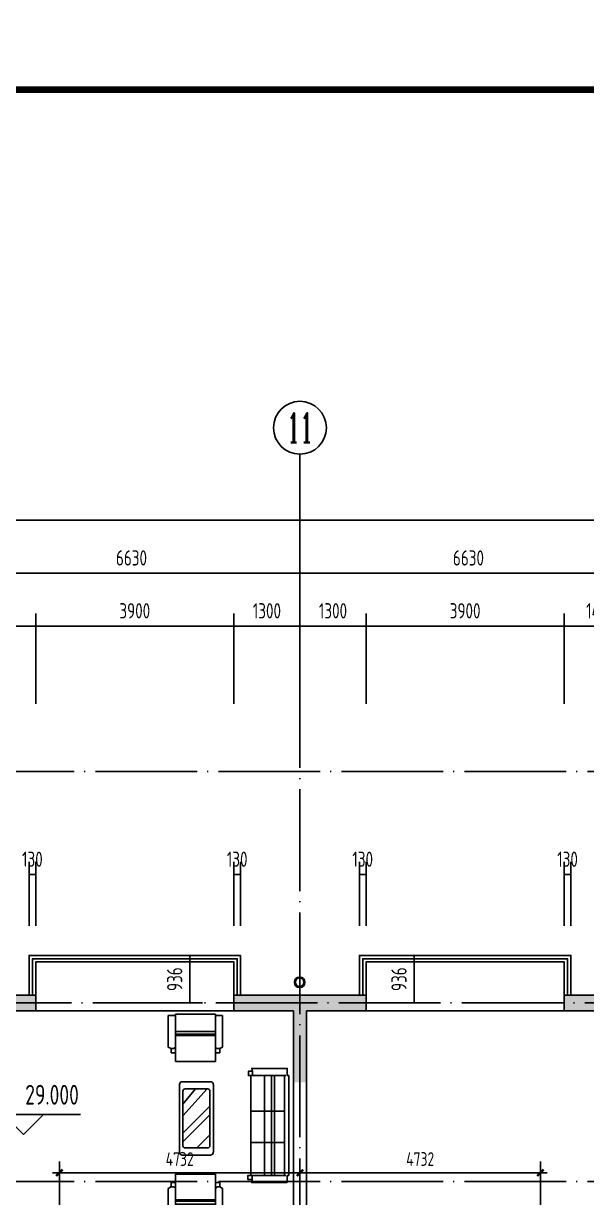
# Model space of a CAD drawing. Extents: x -726032 to 135930, y -151624 to 587044.
# Drawn here: x -367367 to -356288, y 477007 to 500099 of the extents above; entities that cross this region are included whole.
import ezdxf
from ezdxf.enums import TextEntityAlignment as Align

# ---------------------------------------------------------------- set-up
doc = ezdxf.new("R2010")
doc.units = 0
doc.header["$LTSCALE"] = 1000
doc.header["$MEASUREMENT"] = 0
doc.linetypes.add('DOTE', pattern=[2.42, 2, -0.2, 0.02, -0.2])
doc.layers.get('0').update_dxf_attribs({"linetype": 'CONTINUOUS'})
doc.layers.get('DEFPOINTS').update_dxf_attribs({"color": 1, "linetype": 'CONTINUOUS'})
for name, color, linetype in [('AXIS', 245, 'CONTINUOUS'), ('AXIS_TEXT', 7, 'CONTINUOUS'), ('COLUMN', 170, 'CONTINUOUS'), ('DOTE', 8, 'DOTE'), ('PUB_DIM', 245, 'CONTINUOUS'), ('PUB_TITLE', 1, 'CONTINUOUS'), ('WALL', 255, 'CONTINUOUS'), ('WINDOW', 155, 'CONTINUOUS'), ('家具', 252, 'CONTINUOUS'), ('雨水管', 20, 'CONTINUOUS')]:
    doc.layers.add(name, color=color, linetype=linetype)
doc.styles.add('COMPLEX', font='COMPLEX')
doc.styles.add('DIM_FONT', font='isocp.shx', dxfattribs={"width": 0.8})
doc.dimstyles.new('AXIS', dxfattribs={"dimtxt": 300, "dimasz": 1, "dimexe": 250, "dimexo": 300, "dimgap": 150, "dimtad": 1, "dimdec": 0, "dimzin": 0, "dimdsep": 46, "dimtxsty": 'DIM_FONT', "dimcen": 0.09, "dimse1": 1, "dimse2": 1, "dimclrt": 142, "dimadec": 0, "dimazin": 0, "dimtfac": 1, "dimtdec": 0, "dimtix": 1, "dimtmove": 2, "dimatfit": 3, "dimfxl": 1, "dimtolj": 1, "dimtzin": 0, "dimarcsym": 0})
doc.dimstyles.new('DIMA', dxfattribs={"dimtxt": 300, "dimasz": 1, "dimexe": 250, "dimexo": 300, "dimgap": 150, "dimtad": 1, "dimdec": 0, "dimzin": 0, "dimdsep": 46, "dimtxsty": 'DIM_FONT', "dimcen": 0.09, "dimse1": 1, "dimclrt": 142, "dimadec": 0, "dimazin": 0, "dimtfac": 1, "dimtdec": 0, "dimtix": 1, "dimtmove": 2, "dimatfit": 3, "dimfxl": 1, "dimtolj": 1, "dimtzin": 0, "dimarcsym": 0})
doc.dimstyles.new('DIMB', dxfattribs={"dimtxt": 300, "dimasz": 1, "dimexe": 250, "dimexo": 300, "dimgap": 150, "dimtad": 1, "dimdec": 0, "dimzin": 0, "dimdsep": 46, "dimtxsty": 'DIM_FONT', "dimcen": 0.09, "dimse2": 1, "dimclrt": 142, "dimadec": 0, "dimazin": 0, "dimtfac": 1, "dimtdec": 0, "dimtix": 1, "dimtmove": 2, "dimatfit": 3, "dimfxl": 1, "dimtolj": 1, "dimtzin": 0, "dimarcsym": 0})
doc.dimstyles.new('DIMN', dxfattribs={"dimtxt": 300, "dimasz": 1, "dimexe": 250, "dimexo": 300, "dimgap": 150, "dimtad": 1, "dimdec": 0, "dimzin": 0, "dimdsep": 46, "dimtxsty": 'DIM_FONT', "dimcen": 0.09, "dimclrt": 142, "dimadec": 0, "dimazin": 0, "dimtfac": 1, "dimtdec": 0, "dimtix": 1, "dimtmove": 2, "dimatfit": 3, "dimfxl": 1, "dimtolj": 1, "dimtzin": 0, "dimarcsym": 0})

# ---------------------------------------------------------------- blocks, each defined once
blk = doc.blocks.new('*D505')
at = {"layer": 'AXIS', "color": 0, "lineweight": -2, "transparency": 16777216}
for p, q in [((-384703, 487756), (-384703, 490577)), ((-316024, 487756), (-316024, 490577)), ((-316025, 490327), (-384702, 490327))]:
    blk.add_line(p, q, dxfattribs=at)
at = {"layer": 'AXIS', "color": 0, "transparency": 16777216}
for points in [[(-384702, 490328), (-384702, 490327), (-384703, 490327)], [(-316025, 490328), (-316025, 490327), (-316024, 490327)]]:
    blk.add_solid(points, dxfattribs=at)
at = {"layer": 'DEFPOINTS', "color": 0, "transparency": 16777216}
for p in [(-384703, 490327), (-384703, 487456), (-316024, 487456)]:
    blk.add_point(p, dxfattribs=at)
at = {"layer": 'AXIS', "color": 142, "transparency": 16777216, "insert": (-350363, 490627), "char_height": 300, "attachment_point": 5, "style": 'DIM_FONT'}
blk.add_mtext('\\A1;68679', dxfattribs=at)
blk = doc.blocks.new('_DIMX')
blk.add_line((-150, 0), (150, 0))
at = {"const_width": 50}
blk.add_lwpolyline([(-70, -70), (70, 70)], dxfattribs=at)
blk = doc.blocks.new('*D585')
at = {"layer": 'DEFPOINTS', "color": 0, "transparency": 16777216}
for p in [(-357195, 477494), (-361927, 476484), (-357195, 476484)]:
    blk.add_point(p, dxfattribs=at)
at = {"layer": 'PUB_DIM', "color": 0, "lineweight": -2, "transparency": 16777216}
for p, q in [((-361927, 476754), (-361927, 477719)), ((-357195, 476754), (-357195, 477719)), ((-361926, 477494), (-357196, 477494))]:
    blk.add_line(p, q, dxfattribs=at)
at = {"layer": 'PUB_DIM', "color": 0, "lineweight": -2, "transparency": 16777216, "xscale": 0.9, "yscale": 0.9, "zscale": 0.9, "rotation": 180}
blk.add_blockref('_DIMX', (-361927, 477494), dxfattribs=at)
at = {"layer": 'PUB_DIM', "color": 0, "lineweight": -2, "transparency": 16777216, "xscale": 0.9, "yscale": 0.9, "zscale": 0.9}
blk.add_blockref('_DIMX', (-357195, 477494), dxfattribs=at)
at = {"layer": 'PUB_DIM', "color": 142, "transparency": 16777216, "insert": (-359561, 477764), "char_height": 270, "attachment_point": 5, "style": 'DIM_FONT'}
blk.add_mtext('\\A1;4732', dxfattribs=at)
blk = doc.blocks.new('*D594')
at = {"layer": 'DEFPOINTS', "color": 0, "transparency": 16777216}
for p in [(-366659, 477494), (-366659, 476484), (-361927, 476484)]:
    blk.add_point(p, dxfattribs=at)
at = {"layer": 'PUB_DIM', "color": 0, "lineweight": -2, "transparency": 16777216}
for p, q in [((-366659, 476754), (-366659, 477719)), ((-361927, 476754), (-361927, 477719)), ((-361928, 477494), (-366658, 477494))]:
    blk.add_line(p, q, dxfattribs=at)
at = {"layer": 'PUB_DIM', "color": 0, "lineweight": -2, "transparency": 16777216, "xscale": 0.9, "yscale": 0.9, "zscale": 0.9, "rotation": 180}
blk.add_blockref('_DIMX', (-366659, 477494), dxfattribs=at)
at = {"layer": 'PUB_DIM', "color": 0, "lineweight": -2, "transparency": 16777216, "xscale": 0.9, "yscale": 0.9, "zscale": 0.9}
blk.add_blockref('_DIMX', (-361927, 477494), dxfattribs=at)
at = {"layer": 'PUB_DIM', "color": 142, "transparency": 16777216, "insert": (-364293, 477764), "char_height": 270, "attachment_point": 5, "style": 'DIM_FONT'}
blk.add_mtext('\\A1;4732', dxfattribs=at)
blk = doc.blocks.new('A$C3D9F154E')
at = {"layer": '家具', "linetype": 'ByBlock'}
for p, q in [((1000, 3110), (1108, 3110)), ((1000, 2634), (1000, 3110)), ((1108, 3132), (1108, 2418)), ((1108, 3132), (1715, 3132)), ((1715, 2418), (1715, 3132)), ((1715, 3110), (1823, 3110)), ((1823, 3110), (1823, 2634)), ((1715, 2872), (1108, 2872)), ((1715, 2829), (1108, 2829)), ((1715, 2810), (1108, 2810)), ((1043, 2613), (1000, 2634)), ((1043, 2613), (1086, 2613)), ((1043, 2613), (1043, 2548)), ((1108, 2548), (1043, 2548)), ((1086, 2613), (1108, 2634)), ((1737, 2613), (1715, 2634)), ((1780, 2548), (1715, 2548)), ((1780, 2613), (1737, 2613)), ((1823, 2634), (1780, 2613)), ((1780, 2613), (1780, 2548)), ((1715, 2418), (1108, 2418)), ((1108, 0), (1108, 713)), ((1715, 713), (1108, 713)), ((1715, 713), (1715, 0)), ((1043, 519), (1043, 584)), ((1108, 584), (1043, 584)), ((1780, 584), (1715, 584)), ((1780, 519), (1780, 584)), ((1043, 519), (1000, 497)), ((1000, 497), (1000, 22)), ((1043, 519), (1086, 519)), ((1086, 519), (1108, 497)), ((1737, 519), (1715, 497)), ((1780, 519), (1737, 519)), ((1823, 497), (1780, 519)), ((1823, 22), (1823, 497)), ((1715, 322), (1108, 322)), ((1715, 303), (1108, 303)), ((1715, 259), (1108, 259)), ((1000, 22), (1108, 22)), ((1108, 0), (1715, 0)), ((1715, 22), (1823, 22))]:
    blk.add_line(p, q, dxfattribs=at)
at = {"layer": '家具'}
for p, q in [((611, 2203), (43, 2203)), ((65, 693), (65, 2203)), ((216, 2203), (216, 693)), ((259, 2203), (259, 693)), ((365, 2203), (365, 693)), ((546, 2268), (546, 2225)), ((546, 2225), (559, 2203)), ((1141, 2067), (1141, 1044)), ((1184, 2110), (1611, 2110)), ((1192, 1968), (1192, 1142)), ((1226, 2003), (1568, 2003)), ((1232, 2003), (1603, 1592)), ((1411, 2003), (1603, 1771)), ((1603, 1968), (1603, 1142)), ((1654, 2067), (1654, 1044)), ((575, 1666), (65, 1666)), ((1192, 1741), (1603, 1331)), ((1192, 1610), (1603, 1199)), ((1192, 1307), (1392, 1108)), ((575, 1190), (65, 1190)), ((1226, 1108), (1568, 1108)), ((1184, 1001), (1611, 1001)), ((618, 693), (43, 693)), ((553, 672), (559, 693)), ((553, 629), (553, 672))]:
    blk.add_line(p, q, dxfattribs=at)
blk.add_lwpolyline([(22, 585), (22, 693), (0, 693), (0, 2203), (22, 2203), (22, 2311), (559, 2311), (546, 2268), (611, 2268), (611, 2203), (575, 2203), (575, 693), (618, 693), (618, 629), (553, 629), (559, 585)], close=True, dxfattribs=at)
for centre, radius, start, end in [((1184, 2067), 42.8, 90, 180), ((1226, 1968), 34.2, 90, 180), ((1568, 1968), 34.2, 360, 90), ((1611, 2067), 42.8, 360, 90), ((1226, 1142), 34.2, 180, 270), ((1568, 1142), 34.2, 270, 360), ((1184, 1044), 42.8, 180, 270), ((1611, 1044), 42.8, 270, 360)]:
    blk.add_arc(centre, radius, start, end, dxfattribs=at)
blk = doc.blocks.new('_AXISO')
blk.add_circle((0, 0), 0.5)
at = {"layer": 'AXIS_TEXT', "style": 'COMPLEX', "width": 1.041667}
blk.add_attdef('A', text='', height=0.56, dxfattribs=at).set_placement((-0.25, -0.28), (0.25, -0.28), align=Align.FIT)
blk = doc.blocks.new('*D662')
at = {"layer": 'DEFPOINTS', "color": 0, "transparency": 16777216}
for p in [(-361927, 488247), (-361927, 486416), (-360627, 486416)]:
    blk.add_point(p, dxfattribs=at)
at = {"layer": 'PUB_DIM', "color": 0, "lineweight": -2, "transparency": 16777216}
for p, q in [((-361927, 486716), (-361927, 488497)), ((-360627, 486716), (-360627, 488497)), ((-360628, 488247), (-361926, 488247))]:
    blk.add_line(p, q, dxfattribs=at)
at = {"layer": 'PUB_DIM', "color": 0, "transparency": 16777216}
for points in [[(-361926, 488248), (-361926, 488247), (-361927, 488247)], [(-360628, 488248), (-360628, 488247), (-360627, 488247)]]:
    blk.add_solid(points, dxfattribs=at)
at = {"layer": 'PUB_DIM', "color": 142, "transparency": 16777216, "insert": (-361277, 488547), "char_height": 300, "attachment_point": 5, "style": 'DIM_FONT'}
blk.add_mtext('\\A1;1300', dxfattribs=at)
blk = doc.blocks.new('*D663')
at = {"layer": 'DEFPOINTS', "color": 0, "transparency": 16777216}
for p in [(-359024, 481770), (-359678, 480834), (-359024, 480834)]:
    blk.add_point(p, dxfattribs=at)
at = {"layer": 'PUB_DIM', "color": 0, "lineweight": -2, "transparency": 16777216}
for p, q in [((-359324, 481770), (-359928, 481770)), ((-359678, 481769), (-359678, 480835)), ((-359324, 480834), (-359928, 480834))]:
    blk.add_line(p, q, dxfattribs=at)
at = {"layer": 'PUB_DIM', "color": 0, "transparency": 16777216}
for points in [[(-359678, 481769), (-359678, 481769), (-359678, 481770)], [(-359678, 480835), (-359678, 480835), (-359678, 480834)]]:
    blk.add_solid(points, dxfattribs=at)
at = {"layer": 'PUB_DIM', "color": 142, "transparency": 16777216, "insert": (-359978, 481302), "char_height": 300, "attachment_point": 5, "rotation": 90, "style": 'DIM_FONT'}
blk.add_mtext('\\A1;936', dxfattribs=at)
blk = doc.blocks.new('*D3215')
at = {"layer": 'AXIS', "color": 0, "lineweight": -2, "transparency": 16777216}
blk.add_line((-355298, 489287), (-361926, 489287), dxfattribs=at)
at = {"layer": 'AXIS', "color": 0, "transparency": 16777216}
for points in [[(-361926, 489288), (-361926, 489287), (-361927, 489287)], [(-355298, 489288), (-355298, 489287), (-355297, 489287)]]:
    blk.add_solid(points, dxfattribs=at)
at = {"layer": 'DEFPOINTS', "color": 0, "transparency": 16777216}
for p in [(-361927, 489287), (-361927, 487456), (-355297, 487456)]:
    blk.add_point(p, dxfattribs=at)
at = {"layer": 'AXIS', "color": 142, "transparency": 16777216, "insert": (-358612, 489587), "char_height": 300, "attachment_point": 5, "style": 'DIM_FONT'}
blk.add_mtext('\\A1;6630', dxfattribs=at)
blk = doc.blocks.new('*D664')
at = {"layer": 'DEFPOINTS', "color": 0, "transparency": 16777216}
for p in [(-364919, 481770), (-364919, 480834), (-364092, 480834)]:
    blk.add_point(p, dxfattribs=at)
at = {"layer": 'PUB_DIM', "color": 0, "lineweight": -2, "transparency": 16777216}
for p, q in [((-364619, 481770), (-363842, 481770)), ((-364092, 481769), (-364092, 480835)), ((-364619, 480834), (-363842, 480834))]:
    blk.add_line(p, q, dxfattribs=at)
at = {"layer": 'PUB_DIM', "color": 0, "transparency": 16777216}
for points in [[(-364092, 481769), (-364092, 481769), (-364092, 481770)], [(-364092, 480835), (-364092, 480835), (-364092, 480834)]]:
    blk.add_solid(points, dxfattribs=at)
at = {"layer": 'PUB_DIM', "color": 142, "transparency": 16777216, "insert": (-364392, 481302), "char_height": 300, "attachment_point": 5, "rotation": 90, "style": 'DIM_FONT'}
blk.add_mtext('\\A1;936', dxfattribs=at)
blk = doc.blocks.new('*D666')
at = {"layer": 'DEFPOINTS', "color": 0, "transparency": 16777216}
for p in [(-367127, 483361), (-367257, 482054), (-367127, 482054)]:
    blk.add_point(p, dxfattribs=at)
at = {"layer": 'PUB_DIM', "color": 0, "lineweight": -2, "transparency": 16777216}
for p, q in [((-367257, 482354), (-367257, 483611)), ((-367127, 482354), (-367127, 483611)), ((-367258, 483361), (-367259, 483361)), ((-367257, 483361), (-367127, 483361)), ((-367126, 483361), (-367125, 483361))]:
    blk.add_line(p, q, dxfattribs=at)
at = {"layer": 'PUB_DIM', "color": 0, "transparency": 16777216}
for points in [[(-367258, 483362), (-367258, 483361), (-367257, 483361)], [(-367126, 483362), (-367126, 483361), (-367127, 483361)]]:
    blk.add_solid(points, dxfattribs=at)
at = {"layer": 'PUB_DIM', "color": 142, "transparency": 16777216, "insert": (-367192, 483661), "char_height": 300, "attachment_point": 5, "style": 'DIM_FONT'}
blk.add_mtext('\\A1;130', dxfattribs=at)
blk = doc.blocks.new('*D3605')
at = {"layer": 'DEFPOINTS', "color": 0, "transparency": 16777216}
for p in [(-368557, 488247), (-368557, 486416), (-367127, 486416)]:
    blk.add_point(p, dxfattribs=at)
at = {"layer": 'PUB_DIM', "color": 0, "lineweight": -2, "transparency": 16777216}
for p, q in [((-367127, 486716), (-367127, 488497)), ((-367128, 488247), (-368556, 488247))]:
    blk.add_line(p, q, dxfattribs=at)
at = {"layer": 'PUB_DIM', "color": 0, "transparency": 16777216}
for points in [[(-368556, 488248), (-368556, 488247), (-368557, 488247)], [(-367128, 488248), (-367128, 488247), (-367127, 488247)]]:
    blk.add_solid(points, dxfattribs=at)
at = {"layer": 'PUB_DIM', "color": 142, "transparency": 16777216, "insert": (-367842, 488547), "char_height": 300, "attachment_point": 5, "style": 'DIM_FONT'}
blk.add_mtext('\\A1;1430', dxfattribs=at)
blk = doc.blocks.new('*D3216')
at = {"layer": 'AXIS', "color": 0, "lineweight": -2, "transparency": 16777216}
blk.add_line((-361928, 489287), (-368556, 489287), dxfattribs=at)
at = {"layer": 'AXIS', "color": 0, "transparency": 16777216}
for points in [[(-368556, 489288), (-368556, 489287), (-368557, 489287)], [(-361928, 489288), (-361928, 489287), (-361927, 489287)]]:
    blk.add_solid(points, dxfattribs=at)
at = {"layer": 'DEFPOINTS', "color": 0, "transparency": 16777216}
for p in [(-368557, 489287), (-368557, 487456), (-361927, 487456)]:
    blk.add_point(p, dxfattribs=at)
at = {"layer": 'AXIS', "color": 142, "transparency": 16777216, "insert": (-365242, 489587), "char_height": 300, "attachment_point": 5, "style": 'DIM_FONT'}
blk.add_mtext('\\A1;6630', dxfattribs=at)
blk = doc.blocks.new('*D667')
at = {"layer": 'DEFPOINTS', "color": 0, "transparency": 16777216}
for p in [(-367127, 488247), (-367127, 486416), (-363227, 486416)]:
    blk.add_point(p, dxfattribs=at)
at = {"layer": 'PUB_DIM', "color": 0, "lineweight": -2, "transparency": 16777216}
for p, q in [((-367127, 486716), (-367127, 488497)), ((-363227, 486716), (-363227, 488497)), ((-363228, 488247), (-367126, 488247))]:
    blk.add_line(p, q, dxfattribs=at)
at = {"layer": 'PUB_DIM', "color": 0, "transparency": 16777216}
for points in [[(-367126, 488248), (-367126, 488247), (-367127, 488247)], [(-363228, 488248), (-363228, 488247), (-363227, 488247)]]:
    blk.add_solid(points, dxfattribs=at)
at = {"layer": 'PUB_DIM', "color": 142, "transparency": 16777216, "insert": (-365177, 488547), "char_height": 300, "attachment_point": 5, "style": 'DIM_FONT'}
blk.add_mtext('\\A1;3900', dxfattribs=at)
blk = doc.blocks.new('*D668')
at = {"layer": 'DEFPOINTS', "color": 0, "transparency": 16777216}
for p in [(-363227, 483361), (-363227, 482054), (-363097, 482054)]:
    blk.add_point(p, dxfattribs=at)
at = {"layer": 'PUB_DIM', "color": 0, "lineweight": -2, "transparency": 16777216}
for p, q in [((-363227, 482354), (-363227, 483611)), ((-363097, 482354), (-363097, 483611)), ((-363228, 483361), (-363229, 483361)), ((-363097, 483361), (-363227, 483361)), ((-363096, 483361), (-363095, 483361))]:
    blk.add_line(p, q, dxfattribs=at)
at = {"layer": 'PUB_DIM', "color": 0, "transparency": 16777216}
for points in [[(-363228, 483362), (-363228, 483361), (-363227, 483361)], [(-363096, 483362), (-363096, 483361), (-363097, 483361)]]:
    blk.add_solid(points, dxfattribs=at)
at = {"layer": 'PUB_DIM', "color": 142, "transparency": 16777216, "insert": (-363162, 483661), "char_height": 300, "attachment_point": 5, "style": 'DIM_FONT'}
blk.add_mtext('\\A1;130', dxfattribs=at)
blk = doc.blocks.new('*D669')
at = {"layer": 'DEFPOINTS', "color": 0, "transparency": 16777216}
for p in [(-363227, 488247), (-363227, 486416), (-361927, 486416)]:
    blk.add_point(p, dxfattribs=at)
at = {"layer": 'PUB_DIM', "color": 0, "lineweight": -2, "transparency": 16777216}
for p, q in [((-363227, 486716), (-363227, 488497)), ((-361927, 486716), (-361927, 488497)), ((-361928, 488247), (-363226, 488247))]:
    blk.add_line(p, q, dxfattribs=at)
at = {"layer": 'PUB_DIM', "color": 0, "transparency": 16777216}
for points in [[(-363226, 488248), (-363226, 488247), (-363227, 488247)], [(-361928, 488248), (-361928, 488247), (-361927, 488247)]]:
    blk.add_solid(points, dxfattribs=at)
at = {"layer": 'PUB_DIM', "color": 142, "transparency": 16777216, "insert": (-362577, 488547), "char_height": 300, "attachment_point": 5, "style": 'DIM_FONT'}
blk.add_mtext('\\A1;1300', dxfattribs=at)
blk = doc.blocks.new('*D677')
at = {"layer": 'DEFPOINTS', "color": 0, "transparency": 16777216}
for p in [(-356727, 483361), (-356727, 482054), (-356597, 482054)]:
    blk.add_point(p, dxfattribs=at)
at = {"layer": 'PUB_DIM', "color": 0, "lineweight": -2, "transparency": 16777216}
for p, q in [((-356727, 482354), (-356727, 483611)), ((-356597, 482354), (-356597, 483611)), ((-356728, 483361), (-356729, 483361)), ((-356597, 483361), (-356727, 483361)), ((-356596, 483361), (-356595, 483361))]:
    blk.add_line(p, q, dxfattribs=at)
at = {"layer": 'PUB_DIM', "color": 0, "transparency": 16777216}
for points in [[(-356728, 483362), (-356728, 483361), (-356727, 483361)], [(-356596, 483362), (-356596, 483361), (-356597, 483361)]]:
    blk.add_solid(points, dxfattribs=at)
at = {"layer": 'PUB_DIM', "color": 142, "transparency": 16777216, "insert": (-356662, 483661), "char_height": 300, "attachment_point": 5, "style": 'DIM_FONT'}
blk.add_mtext('\\A1;130', dxfattribs=at)
blk = doc.blocks.new('*D678')
at = {"layer": 'DEFPOINTS', "color": 0, "transparency": 16777216}
for p in [(-360627, 483361), (-360757, 482054), (-360627, 482054)]:
    blk.add_point(p, dxfattribs=at)
at = {"layer": 'PUB_DIM', "color": 0, "lineweight": -2, "transparency": 16777216}
for p, q in [((-360757, 482354), (-360757, 483611)), ((-360627, 482354), (-360627, 483611)), ((-360758, 483361), (-360759, 483361)), ((-360757, 483361), (-360627, 483361)), ((-360626, 483361), (-360625, 483361))]:
    blk.add_line(p, q, dxfattribs=at)
at = {"layer": 'PUB_DIM', "color": 0, "transparency": 16777216}
for points in [[(-360758, 483362), (-360758, 483361), (-360757, 483361)], [(-360626, 483362), (-360626, 483361), (-360627, 483361)]]:
    blk.add_solid(points, dxfattribs=at)
at = {"layer": 'PUB_DIM', "color": 142, "transparency": 16777216, "insert": (-360692, 483661), "char_height": 300, "attachment_point": 5, "style": 'DIM_FONT'}
blk.add_mtext('\\A1;130', dxfattribs=at)
blk = doc.blocks.new('*D679')
at = {"layer": 'DEFPOINTS', "color": 0, "transparency": 16777216}
for p in [(-360627, 488247), (-360627, 486416), (-356727, 486416)]:
    blk.add_point(p, dxfattribs=at)
at = {"layer": 'PUB_DIM', "color": 0, "lineweight": -2, "transparency": 16777216}
for p, q in [((-360627, 486716), (-360627, 488497)), ((-356727, 486716), (-356727, 488497)), ((-356728, 488247), (-360626, 488247))]:
    blk.add_line(p, q, dxfattribs=at)
at = {"layer": 'PUB_DIM', "color": 0, "transparency": 16777216}
for points in [[(-360626, 488248), (-360626, 488247), (-360627, 488247)], [(-356728, 488248), (-356728, 488247), (-356727, 488247)]]:
    blk.add_solid(points, dxfattribs=at)
at = {"layer": 'PUB_DIM', "color": 142, "transparency": 16777216, "insert": (-358677, 488547), "char_height": 300, "attachment_point": 5, "style": 'DIM_FONT'}
blk.add_mtext('\\A1;3900', dxfattribs=at)
blk = doc.blocks.new('*D1901')
at = {"layer": 'DEFPOINTS', "color": 0, "transparency": 16777216}
for p in [(-356727, 488247), (-356727, 486416), (-355297, 486416)]:
    blk.add_point(p, dxfattribs=at)
at = {"layer": 'PUB_DIM', "color": 0, "lineweight": -2, "transparency": 16777216}
for p, q in [((-356727, 486716), (-356727, 488497)), ((-355298, 488247), (-356726, 488247))]:
    blk.add_line(p, q, dxfattribs=at)
at = {"layer": 'PUB_DIM', "color": 0, "transparency": 16777216}
for points in [[(-356726, 488248), (-356726, 488247), (-356727, 488247)], [(-355298, 488248), (-355298, 488247), (-355297, 488247)]]:
    blk.add_solid(points, dxfattribs=at)
at = {"layer": 'PUB_DIM', "color": 142, "transparency": 16777216, "insert": (-356012, 488547), "char_height": 300, "attachment_point": 5, "style": 'DIM_FONT'}
blk.add_mtext('\\A1;1430', dxfattribs=at)

msp = doc.modelspace()

# ---------------------------------------------------------------- linework, layer by layer
at = {"layer": 'AXIS'}
msp.add_line((-361926.9, 491627.3), (-361926.9, 487455.9), dxfattribs=at)
at = {"layer": 'COLUMN'}
for points in [[(-369414.9, 480990), (-369414.9, 480678), (-367126.9, 480990), (-367126.9, 480678)], [(-363226.9, 480990), (-363226.9, 480678), (-360626.9, 480990), (-360626.9, 480678)], [(-356726.9, 480990), (-356726.9, 480678), (-354438.9, 480990), (-354438.9, 480678)], [(-362056.9, 480678), (-362056.9, 479274), (-361796.9, 480678), (-361796.9, 479274)]]:
    msp.add_solid(points, dxfattribs=at)
at = {"layer": 'DOTE'}
for p, q in [((-361926.9, 487455.9), (-361926.9, 459611.9)), ((-385312.2, 485384), (-315680.4, 485384)), ((-385364.2, 480834), (-315680.4, 480834)), ((-385312.2, 477324), (-315680.4, 477324))]:
    msp.add_line(p, q, dxfattribs=at)
at = {"layer": 'PUB_DIM'}
for p, q in [((-367363.6, 478248.9), (-367753.6, 478638.9)), ((-366247, 478638.9), (-367753.6, 478638.9)), ((-366973.6, 478638.9), (-367363.6, 478248.9))]:
    msp.add_line(p, q, dxfattribs=at)
at = {"layer": 'PUB_TITLE'}
for points, const_width in [([(-398815.4, 445498.4), (-302225.4, 445498.4), (-302225.4, 500098.4), (-398815.4, 500098.4)], 0.234), ([(-396215.4, 446798.4), (-303525.4, 446798.4), (-303525.4, 498798.4), (-396215.4, 498798.4)], 130)]:
    msp.add_lwpolyline(points, close=True, dxfattribs=dict(at, const_width=const_width))
at = {"layer": 'WALL'}
for p, q in [((-367126.9, 480990), (-368400.9, 480990)), ((-367126.9, 480678), (-367126.9, 480990)), ((-360626.9, 480990), (-363226.9, 480990)), ((-363226.9, 480990), (-363226.9, 480678)), ((-360626.9, 480678), (-360626.9, 480990)), ((-356726.9, 480678), (-356726.9, 480990)), ((-355452.9, 480990), (-356726.9, 480990)), ((-367126.9, 480678), (-369414.9, 480678)), ((-362056.9, 480678), (-363226.9, 480678)), ((-362056.9, 475114), (-362056.9, 480678)), ((-361796.9, 480678), (-361796.9, 475114)), ((-360626.9, 480678), (-361796.9, 480678)), ((-354438.9, 480678), (-356726.9, 480678))]:
    msp.add_line(p, q, dxfattribs=at)
at = {"layer": 'WINDOW'}
for p, q in [((-367126.9, 480678), (-363226.9, 480678)), ((-360626.9, 480678), (-356726.9, 480678))]:
    msp.add_line(p, q, dxfattribs=at)
for points in [[(-367256.9, 480990), (-367256.9, 481770), (-363096.9, 481770), (-363096.9, 480990)], [(-367191.9, 480990), (-367191.9, 481705), (-363161.9, 481705), (-363161.9, 480990)], [(-356596.9, 480990), (-356596.9, 481770), (-360756.9, 481770), (-360756.9, 480990)], [(-356661.9, 480990), (-356661.9, 481705), (-360691.9, 481705), (-360691.9, 480990)], [(-367126.9, 480990), (-367126.9, 481640), (-363226.9, 481640), (-363226.9, 480990)], [(-356726.9, 480990), (-356726.9, 481640), (-360626.9, 481640), (-360626.9, 480990)]]:
    msp.add_lwpolyline(points, dxfattribs=at)
at = {"layer": '雨水管'}
for radius in [104, 84.5]:
    msp.add_circle((-361932.9, 481240.6), radius, dxfattribs=at)

# ---------------------------------------------------------------- block references
at = {"layer": 'AXIS'}
ref = msp.add_blockref('_AXISO', (-361926.9, 492147.3), dxfattribs=dict(at, xscale=1040, yscale=1040, zscale=1040))
ref.add_attrib('A', '11', dxfattribs={"layer": 'AXIS_TEXT', "height": 582.4, "style": 'COMPLEX', "width": 0.78125}).set_placement((-362186.9, 491856.1), (-361666.9, 491856.1), align=Align.FIT)
at = {"layer": '家具', "extrusion": (0, 0, -1), "xscale": 1.299999999999272, "yscale": 1.299999999999272, "zscale": -1.3}
msp.add_blockref('A$C3D9F154E', (362147.9, 476541.9), dxfattribs=at)

# ---------------------------------------------------------------- texts
at = {"layer": 'PUB_DIM', "style": 'DIM_FONT', "width": 0.8}
msp.add_text('29.000', height=390, dxfattribs=at).set_placement((-366805.3, 479028.9), align=Align.MIDDLE)

# ---------------------------------------------------------------- dimensions: what is measured, and where the dimension line sits
at = {"layer": 'AXIS'}
dim = msp.add_aligned_dim(p1=(-316023.9, 487455.9), p2=(-384702.9, 487455.9), distance=-2871.4, dimstyle='DIMN', dxfattribs=at)
dim.commit()
dim.dimension.update_dxf_attribs({"geometry": '*D505', "text_midpoint": (-350363.4, 490627.3)})
for base, p1, p2, picture, middle in [((-368556.9, 489287.3), (-361926.9, 487455.9), (-368556.9, 487455.9), '*D3216', (-365241.9, 489587.3)), ((-361926.9, 489287.3), (-355296.9, 487455.9), (-361926.9, 487455.9), '*D3215', (-358611.9, 489587.3))]:
    dim = msp.add_linear_dim(base=base, p1=p1, p2=p2, dimstyle='AXIS', dxfattribs=at)
    dim.commit()
    dim.dimension.update_dxf_attribs({"geometry": picture, "text_midpoint": middle})
at = {"layer": 'PUB_DIM'}
for base, p1, p2, dimstyle, picture, middle in [((-368556.9, 488247.3), (-367126.9, 486415.9), (-368556.9, 486415.9), 'DIMB', '*D3605', (-367841.9, 488547.3)), ((-367126.9, 488247.3), (-363226.9, 486415.9), (-367126.9, 486415.9), 'DIMN', '*D667', (-365176.9, 488547.3)), ((-363226.9, 488247.3), (-361926.9, 486415.9), (-363226.9, 486415.9), 'DIMN', '*D669', (-362576.9, 488547.3)), ((-361926.9, 488247.3), (-360626.9, 486415.9), (-361926.9, 486415.9), 'DIMN', '*D662', (-361276.9, 488547.3)), ((-360626.9, 488247.3), (-356726.9, 486415.9), (-360626.9, 486415.9), 'DIMN', '*D679', (-358676.9, 488547.3)), ((-356726.9, 488247.3), (-355296.9, 486415.9), (-356726.9, 486415.9), 'DIMA', '*D1901', (-356011.9, 488547.3)), ((-367126.9, 483361.3), (-367256.9, 482054.1), (-367126.9, 482054.1), 'DIMN', '*D666', (-367191.9, 483661.3)), ((-363226.9, 483361.3), (-363096.9, 482054.1), (-363226.9, 482054.1), 'DIMN', '*D668', (-363161.9, 483661.3)), ((-360626.9, 483361.3), (-360756.9, 482054.1), (-360626.9, 482054.1), 'DIMN', '*D678', (-360691.9, 483661.3)), ((-356726.9, 483361.3), (-356596.9, 482054.1), (-356726.9, 482054.1), 'DIMN', '*D677', (-356661.9, 483661.3))]:
    dim = msp.add_linear_dim(base=base, p1=p1, p2=p2, dimstyle=dimstyle, dxfattribs=at)
    dim.commit()
    dim.dimension.update_dxf_attribs({"geometry": picture, "text_midpoint": middle})
for base, p1, p2, angle, picture, middle in [((-364092.2, 480834), (-364918.6, 481770), (-364918.6, 480834), 270, '*D664', (-364392.2, 481302)), ((-359678.1, 480834), (-359024.4, 481770), (-359024.4, 480834), 90, '*D663', (-359978.1, 481302))]:
    dim = msp.add_linear_dim(base=base, p1=p1, p2=p2, angle=angle, dimstyle='DIMN', dxfattribs=at)
    dim.commit()
    dim.dimension.update_dxf_attribs({"geometry": picture, "text_midpoint": middle})
for base, p2, picture, middle in [((-366658.9, 477494.2), (-366658.9, 476483.7), '*D594', (-364292.9, 477764.2)), ((-357194.9, 477494.2), (-357194.9, 476483.7), '*D585', (-359560.9, 477764.2))]:
    dim = msp.add_linear_dim(base=base, p1=(-361926.9, 476483.7), p2=p2, dimstyle='DIMN', override={"dimscale": 0.9, "dimblk1": '_DIMX', "dimblk2": '_DIMX', "dimsah": 1}, dxfattribs=at)
    dim.commit()
    dim.dimension.update_dxf_attribs({"geometry": picture, "text_midpoint": middle})

doc.saveas('drawing.dxf')
